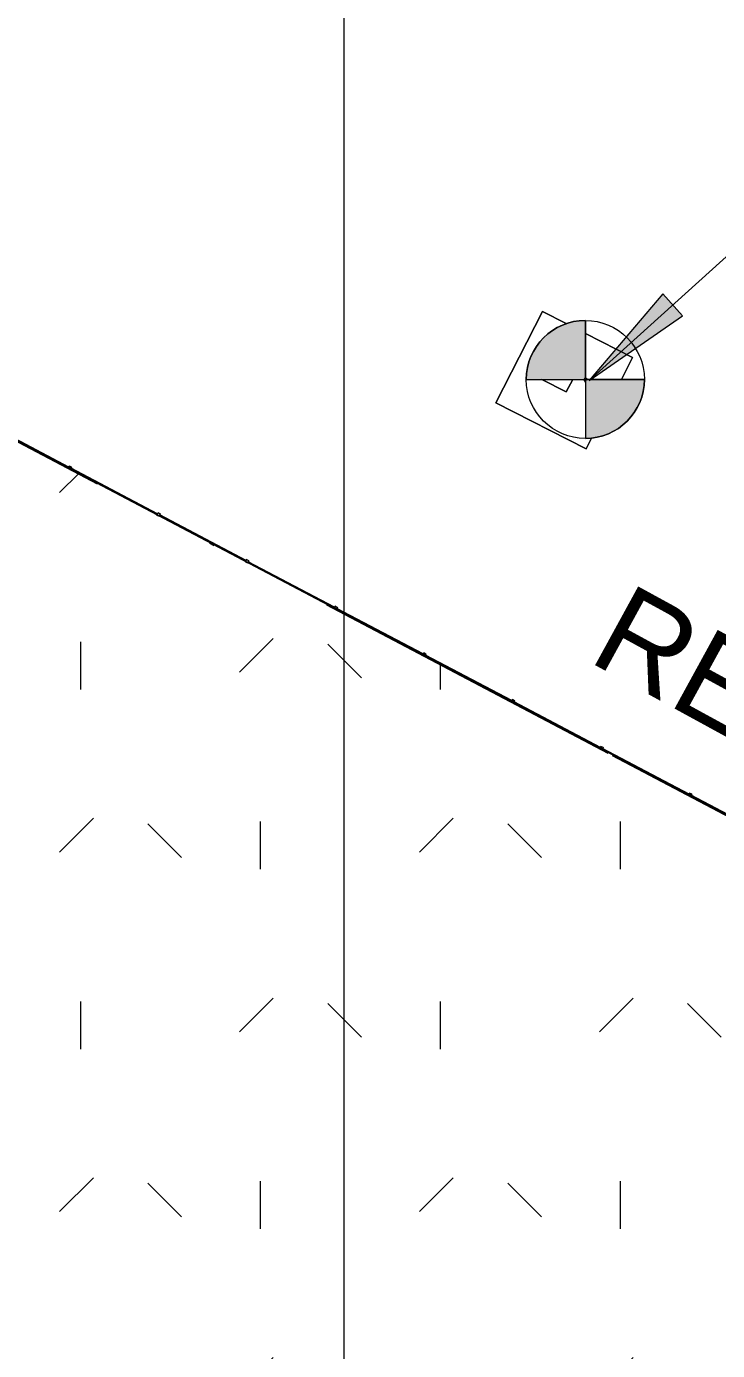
# Model space of a CAD drawing. Header units: metres. Extents: x -207 to 292, y -187 to 169.
# Drawn here: x -6.59 to 7.2, y 82.7 to 109.16 of the extents above; entities that cross this region are included whole.
import ezdxf

# ---------------------------------------------------------------- set-up
doc = ezdxf.new("R2010")
doc.units = ezdxf.units.M
doc.linetypes.add('IMPORT-IMPORT-LÍMITE2 _2_', pattern=[36.83, 6.35, -2.54, 0, -2.54, 25.4, 0, 0, 0])
for name, color, linetype, lineweight in [('A-DETL-GENF', 7, 'Continuous', 9), ('A-DETL-THIN', 7, 'Continuous', 9), ('A-FLOR', 7, 'Continuous', 9), ('A-GLAZ-CWMG', 7, 'Continuous', 9), ('ACHURADO', 7, 'Continuous', 9), ('C-TOPO', 7, 'Continuous', 9), ('G-ANNO-TEXT', 7, 'Continuous', 9), ('grilla', 7, 'Continuous', 9), ('linea propiedad', 7, 'IMPORT-IMPORT-LÍMITE2 _2_', 35), ('P-PIPE', 7, 'Continuous', 9), ('P-PIPE-CNTR', 7, 'Continuous', 9)]:
    doc.layers.add(name, color=color, linetype=linetype, lineweight=lineweight)
doc.layers.add('PR10-ARQ-PL-001-Emplazamiento-C-1_dwg', color=7, linetype='Continuous', lineweight=9, true_color=0x767676)
doc.layers.add('TEXTO', color=5, linetype='Continuous', lineweight=9, true_color=0x0000ff)
doc.styles.add('Arial', font='arial.ttf', dxfattribs={"height": 1.792988})

# ---------------------------------------------------------------- blocks, each defined once
blk = doc.blocks.new('M_Elbow - Generic - Standard-2116966-PLANTA EMPLAZAMIENTO ACTUALIZADO')
at = {"layer": 'P-PIPE'}
blk.add_line((4.601, 102.104), (4.604, 102.111), dxfattribs=at)
at = {"layer": 'P-PIPE', "flags": 128}
for points in [[(4.55, 102.078), (4.55, 102.078), (4.55, 102.078), (4.55, 102.078), (4.55, 102.078), (4.551, 102.078), (4.551, 102.078), (4.551, 102.078), (4.551, 102.077), (4.552, 102.077), (4.552, 102.077), (4.553, 102.077), (4.553, 102.076), (4.554, 102.076), (4.555, 102.076), (4.555, 102.076), (4.556, 102.075), (4.557, 102.075), (4.557, 102.074), (4.558, 102.074), (4.559, 102.074), (4.56, 102.073), (4.561, 102.073), (4.562, 102.072), (4.563, 102.072), (4.564, 102.071), (4.565, 102.071)], [(4.604, 102.111), (4.603, 102.112), (4.602, 102.112), (4.601, 102.113), (4.599, 102.114), (4.598, 102.114), (4.597, 102.115), (4.596, 102.115), (4.595, 102.116), (4.594, 102.116), (4.593, 102.117), (4.592, 102.118), (4.59, 102.118), (4.589, 102.119), (4.588, 102.119), (4.587, 102.12), (4.586, 102.12), (4.586, 102.121), (4.585, 102.121), (4.584, 102.122), (4.583, 102.122), (4.582, 102.122), (4.581, 102.123), (4.581, 102.123), (4.58, 102.124), (4.579, 102.124), (4.579, 102.124), (4.578, 102.124), (4.577, 102.125), (4.577, 102.125), (4.576, 102.125), (4.576, 102.125), (4.576, 102.126), (4.575, 102.126), (4.575, 102.126), (4.575, 102.126), (4.575, 102.126), (4.575, 102.126), (4.575, 102.126), (4.574, 102.126)]]:
    blk.add_lwpolyline(points, dxfattribs=at)
at = {"layer": 'P-PIPE'}
for start, end in [(168, 273), (3, 78)]:
    blk.add_arc((4.562, 102.102), 0.027, start, end, dxfattribs=at)
blk = doc.blocks.new('YADRAN_LASQUEMAS_ARQ_MO_006_E02_rvt-1-PLANTA EMPLAZAMIENTO ACTUALIZADO')
at = {"layer": 'A-FLOR'}
for p, q in [((2.778, 101.637), (3.708, 103.462)), ((3.708, 103.462), (2.778, 101.637)), ((3.708, 103.462), (4.184, 103.219)), ((4.184, 103.219), (3.708, 103.462)), ((4.565, 103.025), (5.509, 102.544)), ((5.509, 102.544), (4.565, 103.025)), ((5.509, 102.544), (5.286, 102.104)), ((5.286, 102.104), (5.509, 102.544)), ((3.694, 102.104), (4.184, 101.855)), ((4.184, 101.855), (3.694, 102.104)), ((4.184, 101.855), (3.694, 102.104)), ((3.694, 102.104), (4.184, 101.855)), ((4.184, 101.855), (4.312, 102.104)), ((4.312, 102.104), (4.184, 101.855)), ((4.312, 102.104), (4.184, 101.855)), ((4.184, 101.855), (4.312, 102.104)), ((4.58, 100.719), (2.778, 101.637)), ((2.778, 101.637), (4.58, 100.719)), ((4.688, 100.932), (4.58, 100.719)), ((4.58, 100.719), (4.688, 100.932))]:
    blk.add_line(p, q, dxfattribs=at)
at = {"layer": 'P-PIPE'}
for p, q in [((4.603, 102.109), (4.6, 102.103)), ((4.603, 102.109), (4.6, 102.103)), ((4.613, 102.104), (4.603, 102.109))]:
    blk.add_line(p, q, dxfattribs=at)
at = {"layer": 'P-PIPE', "color": 96, "true_color": 0x007f00}
for centre, radius, start, end in [((4.562, 102.102), 0.025, 180, 270), ((4.562, 102.102), 0.025, 95.7204, 156.7288), ((4.562, 102.09), 0.0125, 90, 270), ((4.562, 102.102), 0.025, 8.1226, 80.5718), ((4.562, 102.102), 0.025, 294.1435, 353.4073)]:
    blk.add_arc(centre, radius, start, end, dxfattribs=at)
at = {"layer": 'P-PIPE-CNTR'}
for p, q in [((4.512, 102.102), (4.57, 102.102)), ((4.562, 102.052), (4.562, 102.111))]:
    blk.add_line(p, q, dxfattribs=at)
at = {"layer": 'P-PIPE', "lineweight": 9}
blk.add_blockref('M_Elbow - Generic - Standard-2116966-PLANTA EMPLAZAMIENTO ACTUALIZADO', (0, 0), dxfattribs=at)
blk = doc.blocks.new('PR10-ARQ-PL-001-Emplazamiento-C-1_dwg_Circular Mullion - 5mm-517344-PLANTA EMPLAZAMIENTO-674655-PLANTA EMPLAZAMIENTO ACTUALIZADO')
at = {"layer": 'A-GLAZ-CWMG', "flags": 128}
for points in [[(-84.442, 139.656), (-83.711, 141.464), (-83.713, 141.465), (-83.716, 141.466), (-84.446, 139.658), (-84.444, 139.657)], [(-84.444, 139.657), (-83.713, 141.465)]]:
    blk.add_lwpolyline(points, close=True, dxfattribs=at)
blk = doc.blocks.new('PR10-ARQ-PL-001-Emplazamiento-C-1_dwg_Rectangular Mullion - 50 x 50 mm-517346-PLANTA EMPLAZAMIENTO-674657-PLANTA EMPLAZAMIENTO ACTUALIZADO')
at = {"layer": 'A-GLAZ-CWMG', "flags": 128}
blk.add_lwpolyline([(0.025, 0.025), (-0.025, 0.025), (-0.025, -0.025), (0.025, -0.025)], close=True, dxfattribs=at)
blk = doc.blocks.new('PR10-ARQ-PL-001-Emplazamiento-C-1_dwg_Rectangular Mullion - 50 x 50 mm-517357-PLANTA EMPLAZAMIENTO-674659-PLANTA EMPLAZAMIENTO ACTUALIZADO')
at = {"layer": 'A-GLAZ-CWMG', "flags": 128}
blk.add_lwpolyline([(0.025, 0.025), (0.025, -0.025), (-0.025, -0.025), (-0.025, 0.025)], close=True, dxfattribs=at)
blk = doc.blocks.new('PR10-ARQ-PL-001-Emplazamiento-C-1_dwg-674643-PLANTA EMPLAZAMIENTO ACTUALIZADO')
at = {"layer": 'ACHURADO'}
h = blk.add_hatch(dxfattribs=at)
h.set_pattern_fill('FP_1', color=256, style=0, pattern_type=2)
h.set_pattern_definition([(90, (-655750.258, -5498481.082), (-3.592, 3.592), [0.9525, -6.232]), (45, (-655750.258, -5498481.082), (-3.5921024484, 3.5921024484), [0.9525, -4.127]), (135, (-655750.258, -5498481.082), (-3.5921024484, -3.5921024484), [0.9525, -4.127])])
h.paths.add_polyline_path([(-161.771, -49.779), (-127.862, -43.679), (-120.948, -28.309), (-111.803, -11.418), (-104.331, 0.453), (-97.266, 16.755), (-92.284, 29.861), (-84.153, 48.383), (-83.895, 48.922), (-83.576, 49.56), (-83.246, 50.193), (-82.906, 50.82), (-82.555, 51.442), (-82.193, 52.057), (-81.821, 52.666), (-81.047, 53.865), (-80.645, 54.455), (-80.233, 55.037), (-79.811, 55.613), (-79.38, 56.182), (-75.091, 62.133), (-74.617, 62.76), (-74.134, 63.38), (-73.641, 63.992), (-73.138, 64.596), (-72.625, 65.192), (-72.103, 65.779), (-71.572, 66.359), (-70.664, 67.305), (-70.482, 67.491), (-69.923, 68.045), (-69.356, 68.589), (-68.78, 69.124), (-68.196, 69.65), (-67.003, 70.673), (-66.394, 71.17), (-65.778, 71.658), (-65.153, 72.136), (-64.522, 72.603), (-63.882, 73.061), (-63.236, 73.508), (-62.583, 73.945), (-61.922, 74.371), (-61.255, 74.787), (-60.582, 75.192), (-59.902, 75.586), (-59.306, 75.883), (-58.704, 76.167), (-58.097, 76.441), (-57.486, 76.702), (-56.869, 76.952), (-56.247, 77.19), (-55.621, 77.416), (-54.991, 77.63), (-54.357, 77.832), (-53.077, 78.199), (-52.433, 78.364), (-51.785, 78.517), (-51.134, 78.658), (-50.481, 78.785), (-49.826, 78.901), (-49.168, 79.003), (-48.509, 79.093), (-47.848, 79.171), (-47.185, 79.236), (-45.858, 79.327), (-45.193, 79.354), (-44.527, 79.367), (-43.862, 79.368), (-43.196, 79.357), (-42.531, 79.332), (-41.867, 79.295), (-41.203, 79.245), (-40.54, 79.183), (-39.879, 79.108), (-39.219, 79.02), (-38.562, 78.919), (-37.906, 78.806), (-37.252, 78.68), (-36.601, 78.542), (-35.953, 78.392), (-35.308, 78.229), (-34.666, 78.053), (47.551, 57.663), (47.81, 57.578), (48.073, 57.505), (48.338, 57.445), (48.607, 57.396), (48.877, 57.361), (49.148, 57.338), (49.421, 57.327), (49.693, 57.329), (49.966, 57.344), (50.237, 57.372), (50.506, 57.412), (50.774, 57.464), (51.038, 57.529), (51.3, 57.606), (51.811, 57.797), (52.059, 57.909), (52.301, 58.033), (52.538, 58.169), (52.768, 58.315), (52.991, 58.471), (53.207, 58.638), (53.414, 58.815), (53.614, 59.001), (53.804, 59.196), (53.985, 59.4), (54.156, 59.612), (54.318, 59.831), (54.469, 60.058), (54.609, 60.292), (54.738, 60.532), (54.856, 60.778), (54.962, 61.028), (55.057, 61.284), (55.14, 61.544), (55.21, 61.807), (55.269, 62.073), (55.314, 62.342), (55.348, 62.613), (55.368, 62.884), (55.486, 68.004), (-83.704, 141.488), (-151.221, -23.933)])
h.paths.add_polyline_path([(-98.109, 19.735), (-100.027, 20.525), (-97.678, 26.227), (-95.761, 25.431), (-97.988, 20.027)])
h.paths.add_polyline_path([(-94.264, 28.288), (-97.543, 29.64), (-95.193, 35.341), (-91.917, 33.984), (-94.257, 28.306)])
h.paths.add_polyline_path([(-88.37, 41.33), (-91.648, 42.682), (-89.298, 48.383), (-86.02, 47.032), (-88.359, 41.356)])
h.paths.add_polyline_path([(-107.511, 62.681), (-109.81, 61.362), (-111.554, 61.194), (-112.168, 61.108), (-111.143, 62.121), (-109.024, 62.933)])
h.paths.add_polyline_path([(-107.511, 62.681), (-104.877, 62.965), (-103.986, 62.697), (-104.876, 62.403)])
h.paths.add_polyline_path([(-106.042, 59.476), (-106.66, 60.171), (-107.511, 62.681), (-106.15, 60.408)])
h.paths.add_polyline_path([(-97.117, 62.944), (-99.416, 61.625), (-101.16, 61.457), (-101.774, 61.371), (-100.749, 62.384), (-98.63, 63.196)])
h.paths.add_polyline_path([(-95.648, 59.739), (-96.266, 60.434), (-97.117, 62.944), (-95.756, 60.671)])
h.paths.add_polyline_path([(-94.482, 62.666), (-97.117, 62.944), (-94.483, 63.228), (-93.592, 62.96)])
h.paths.add_polyline_path([(-104.12, 64.725), (-104.103, 64.74), (-104.082, 64.735)])
h.paths.add_polyline_path([(-103.959, 75.174), (-101.325, 75.458), (-100.433, 75.19), (-101.324, 74.896)])
h.paths.add_polyline_path([(-108.615, 73.601), (-107.591, 74.613), (-105.472, 75.426), (-103.959, 75.174), (-106.258, 73.855), (-108.002, 73.687)])
h.paths.add_polyline_path([(-100.567, 77.218), (-100.55, 77.233), (-100.53, 77.228)])
at = {"layer": 'C-TOPO', "flags": 128}
for points in [[(-20.336, 108.033), (-17.774, 106.681), (-17.033, 106.29), (-16.283, 105.894), (-15.899, 105.691), (-15.66, 105.565), (-15.01, 105.222), (-11.812, 103.534), (-10.424, 102.801), (-9.664, 102.399), (-7.758, 101.393), (-6.752, 100.862), (-6.434, 100.694), (-6.179, 100.56), (2.492, 95.982), (3.494, 95.453), (8.453, 92.835)], [(8.453, 92.835), (3.494, 95.453), (2.492, 95.982), (-6.179, 100.56), (-6.434, 100.694), (-6.752, 100.862), (-7.758, 101.393), (-9.664, 102.399), (-10.424, 102.801), (-11.812, 103.534), (-15.01, 105.222), (-15.66, 105.565), (-15.899, 105.691), (-16.283, 105.894), (-17.033, 106.29), (-17.774, 106.681), (-20.336, 108.033)]]:
    blk.add_lwpolyline(points, dxfattribs=at)
at = {"layer": 'grilla'}
blk.add_line((-0.258, 166.258), (-0.258, -186.737), dxfattribs=at)
at = {"layer": 'linea propiedad', "flags": 128}
blk.add_lwpolyline([(143.795, -0.255), (151.813, 17.148), (-83.704, 141.488), (-161.771, -49.779), (-137.14, -85.351), (-83.167, -127.74), (-59.701, -140.481)], dxfattribs=at)
for p, rotation in [((-154.981, 31.432), 264.1728744364909), ((-154.981, 31.432), 264.1728744364909), ((-154.981, 31.432), 264.1728744364909), ((-153.212, 30.499), 264.1728744364902), ((-153.212, 30.499), 264.1728744364902), ((-153.212, 30.499), 264.1728744364902), ((-151.444, 29.565), 264.1728744364907), ((-151.444, 29.565), 264.1728744364905), ((-151.444, 29.565), 264.1728744364907), ((-149.675, 28.631), 264.17287443649), ((-149.675, 28.631), 264.1728744364902), ((-149.675, 28.631), 264.17287443649), ((-147.906, 27.698), 264.1728744364906), ((-147.906, 27.698), 264.1728744364907), ((-147.906, 27.698), 264.1728744364906), ((-146.138, 26.764), 264.1728744364902), ((-146.138, 26.764), 264.1728744364902), ((-146.138, 26.764), 264.1728744364902), ((-144.369, 25.831), 264.1728744364906), ((-144.369, 25.831), 264.1728744364907), ((-144.369, 25.831), 264.1728744364907), ((-142.6, 24.897), 264.1728744364902), ((-142.6, 24.897), 264.1728744364902), ((-142.6, 24.897), 264.1728744364902), ((-140.831, 23.963), 264.1728744364906), ((-140.831, 23.963), 264.1728744364906), ((-140.831, 23.963), 264.1728744364906)]:
    blk.add_blockref('PR10-ARQ-PL-001-Emplazamiento-C-1_dwg_Circular Mullion - 5mm-517344-PLANTA EMPLAZAMIENTO-674655-PLANTA EMPLAZAMIENTO ACTUALIZADO', p, dxfattribs=dict(rotation=rotation))
at = {"extrusion": (0, 0, -1), "rotation": 27.82712556350956}
for name, p in [('PR10-ARQ-PL-001-Emplazamiento-C-1_dwg_Rectangular Mullion - 50 x 50 mm-517346-PLANTA EMPLAZAMIENTO-674657-PLANTA EMPLAZAMIENTO ACTUALIZADO', (5.726, 100.339)), ('PR10-ARQ-PL-001-Emplazamiento-C-1_dwg_Rectangular Mullion - 50 x 50 mm-517357-PLANTA EMPLAZAMIENTO-674659-PLANTA EMPLAZAMIENTO ACTUALIZADO', (5.726, 100.339)), ('PR10-ARQ-PL-001-Emplazamiento-C-1_dwg_Rectangular Mullion - 50 x 50 mm-517346-PLANTA EMPLAZAMIENTO-674657-PLANTA EMPLAZAMIENTO ACTUALIZADO', (3.957, 99.405)), ('PR10-ARQ-PL-001-Emplazamiento-C-1_dwg_Rectangular Mullion - 50 x 50 mm-517357-PLANTA EMPLAZAMIENTO-674659-PLANTA EMPLAZAMIENTO ACTUALIZADO', (3.957, 99.405)), ('PR10-ARQ-PL-001-Emplazamiento-C-1_dwg_Rectangular Mullion - 50 x 50 mm-517346-PLANTA EMPLAZAMIENTO-674657-PLANTA EMPLAZAMIENTO ACTUALIZADO', (2.188, 98.472)), ('PR10-ARQ-PL-001-Emplazamiento-C-1_dwg_Rectangular Mullion - 50 x 50 mm-517357-PLANTA EMPLAZAMIENTO-674659-PLANTA EMPLAZAMIENTO ACTUALIZADO', (2.188, 98.472)), ('PR10-ARQ-PL-001-Emplazamiento-C-1_dwg_Rectangular Mullion - 50 x 50 mm-517346-PLANTA EMPLAZAMIENTO-674657-PLANTA EMPLAZAMIENTO ACTUALIZADO', (0.42, 97.538)), ('PR10-ARQ-PL-001-Emplazamiento-C-1_dwg_Rectangular Mullion - 50 x 50 mm-517357-PLANTA EMPLAZAMIENTO-674659-PLANTA EMPLAZAMIENTO ACTUALIZADO', (0.42, 97.538)), ('PR10-ARQ-PL-001-Emplazamiento-C-1_dwg_Rectangular Mullion - 50 x 50 mm-517346-PLANTA EMPLAZAMIENTO-674657-PLANTA EMPLAZAMIENTO ACTUALIZADO', (-1.349, 96.604)), ('PR10-ARQ-PL-001-Emplazamiento-C-1_dwg_Rectangular Mullion - 50 x 50 mm-517357-PLANTA EMPLAZAMIENTO-674659-PLANTA EMPLAZAMIENTO ACTUALIZADO', (-1.349, 96.604)), ('PR10-ARQ-PL-001-Emplazamiento-C-1_dwg_Rectangular Mullion - 50 x 50 mm-517346-PLANTA EMPLAZAMIENTO-674657-PLANTA EMPLAZAMIENTO ACTUALIZADO', (-3.118, 95.671)), ('PR10-ARQ-PL-001-Emplazamiento-C-1_dwg_Rectangular Mullion - 50 x 50 mm-517357-PLANTA EMPLAZAMIENTO-674659-PLANTA EMPLAZAMIENTO ACTUALIZADO', (-3.118, 95.671)), ('PR10-ARQ-PL-001-Emplazamiento-C-1_dwg_Rectangular Mullion - 50 x 50 mm-517346-PLANTA EMPLAZAMIENTO-674657-PLANTA EMPLAZAMIENTO ACTUALIZADO', (-4.887, 94.737)), ('PR10-ARQ-PL-001-Emplazamiento-C-1_dwg_Rectangular Mullion - 50 x 50 mm-517357-PLANTA EMPLAZAMIENTO-674659-PLANTA EMPLAZAMIENTO ACTUALIZADO', (-4.887, 94.737)), ('PR10-ARQ-PL-001-Emplazamiento-C-1_dwg_Rectangular Mullion - 50 x 50 mm-517346-PLANTA EMPLAZAMIENTO-674657-PLANTA EMPLAZAMIENTO ACTUALIZADO', (-6.655, 93.803)), ('PR10-ARQ-PL-001-Emplazamiento-C-1_dwg_Rectangular Mullion - 50 x 50 mm-517357-PLANTA EMPLAZAMIENTO-674659-PLANTA EMPLAZAMIENTO ACTUALIZADO', (-6.655, 93.803))]:
    blk.add_blockref(name, p, dxfattribs=at)
at = {"layer": 'TEXTO', "insert": (5.44, 98.066), "char_height": 1.79299, "width": 24.69657, "attachment_point": 1, "rotation": 331.3172, "line_spacing_factor": 0.941778, "style": 'Arial'}
blk.add_mtext('REJA LIMITE ZONA', dxfattribs=at)
blk = doc.blocks.new('Circular Mullion - 5mm-517344-PLANTA EMPLAZAMIENTO ACTUALIZADO')
at = {"layer": 'A-GLAZ-CWMG'}
for p, q in [((-83.716, 141.466), (-84.446, 139.658)), ((-84.444, 139.657), (-83.713, 141.465)), ((-83.713, 141.465), (-84.444, 139.657)), ((-84.442, 139.656), (-83.711, 141.464)), ((-83.713, 141.465), (-83.716, 141.466)), ((-83.711, 141.464), (-83.713, 141.465)), ((-84.446, 139.658), (-84.444, 139.657)), ((-84.444, 139.657), (-84.442, 139.656))]:
    blk.add_line(p, q, dxfattribs=at)
blk = doc.blocks.new('Rectangular Mullion - 50 x 50 mm-517346-PLANTA EMPLAZAMIENTO ACTUALIZADO')
at = {"layer": 'A-GLAZ-CWMG'}
for p, q in [((0.025, 0.025), (-0.025, 0.025)), ((-0.025, 0.025), (-0.025, -0.025)), ((0.025, -0.025), (0.025, 0.025)), ((-0.025, -0.025), (0.025, -0.025))]:
    blk.add_line(p, q, dxfattribs=at)
blk = doc.blocks.new('Rectangular Mullion - 50 x 50 mm-517357-PLANTA EMPLAZAMIENTO ACTUALIZADO')
at = {"layer": 'A-GLAZ-CWMG'}
for p, q in [((-0.025, -0.025), (-0.025, 0.025)), ((-0.025, 0.025), (0.025, 0.025)), ((0.025, 0.025), (0.025, -0.025)), ((0.025, -0.025), (-0.025, -0.025))]:
    blk.add_line(p, q, dxfattribs=at)

msp = doc.modelspace()

# ---------------------------------------------------------------- hatches: boundary and pattern name
at = {"layer": 'A-DETL-GENF', "true_color": 0xff0000}
for points in [[(3.386, 102.104), (4.565, 102.104), (4.565, 103.283), (4.449, 103.278), (4.335, 103.261), (4.223, 103.233), (4.114, 103.194), (4.009, 103.144), (3.91, 103.085), (3.817, 103.016), (3.731, 102.938), (3.654, 102.852), (3.585, 102.759), (3.525, 102.66), (3.476, 102.556), (3.437, 102.447), (3.409, 102.334), (3.392, 102.22)], [(4.565, 100.926), (4.68, 100.931), (4.795, 100.948), (4.907, 100.976), (5.016, 101.015), (5.121, 101.065), (5.22, 101.124), (5.313, 101.193), (5.398, 101.271), (5.476, 101.357), (5.545, 101.449), (5.605, 101.549), (5.654, 101.653), (5.693, 101.762), (5.721, 101.874), (5.738, 101.989), (5.744, 102.104), (4.565, 102.104)]]:
    msp.add_hatch(color=1, dxfattribs=at).paths.add_polyline_path(points)
at = {"layer": 'G-ANNO-TEXT', "true_color": 0xff0000}
msp.add_hatch(color=1, dxfattribs=at).paths.add_polyline_path([(4.639, 102.085), (6.507, 103.374), (6.109, 103.814)])

# ---------------------------------------------------------------- linework, layer by layer
at = {"layer": 'A-DETL-THIN'}
for p, q in [((4.565, 102.104), (4.565, 103.283)), ((4.565, 103.283), (4.565, 100.926)), ((3.386, 102.104), (4.565, 102.104)), ((3.386, 102.104), (5.744, 102.104)), ((5.744, 102.104), (4.565, 102.104)), ((4.565, 102.104), (4.565, 100.926))]:
    msp.add_line(p, q, dxfattribs=at)
msp.add_circle((4.565, 102.104), 1.179, dxfattribs=at)
for start, end in [(90, 180), (270, 360)]:
    msp.add_arc((4.565, 102.104), 1.179, start, end, dxfattribs=at)
at = {"layer": 'C-TOPO'}
for p, q in [((-6.752, 100.862), (-6.434, 100.694)), ((-6.434, 100.694), (-6.752, 100.862)), ((-6.434, 100.694), (-6.179, 100.56)), ((-6.179, 100.56), (-6.434, 100.694)), ((-6.179, 100.56), (2.492, 95.982)), ((2.492, 95.982), (-6.179, 100.56)), ((2.492, 95.982), (3.494, 95.453)), ((3.494, 95.453), (2.492, 95.982)), ((3.494, 95.453), (8.453, 92.835)), ((8.453, 92.835), (3.494, 95.453))]:
    msp.add_line(p, q, dxfattribs=at)
at = {"layer": 'G-ANNO-TEXT', "color": 1, "true_color": 0xff0000}
for p, q in [((4.639, 102.085), (21.687, 117.491)), ((6.109, 103.814), (4.639, 102.085)), ((6.507, 103.374), (6.109, 103.814)), ((4.639, 102.085), (6.507, 103.374))]:
    msp.add_line(p, q, dxfattribs=at)

# ---------------------------------------------------------------- block references
at = {"lineweight": 5}
msp.add_blockref('YADRAN_LASQUEMAS_ARQ_MO_006_E02_rvt-1-PLANTA EMPLAZAMIENTO ACTUALIZADO', (0, 0), dxfattribs=at)
at = {"layer": 'A-GLAZ-CWMG'}
for p, rotation in [((-154.981, 31.432), 264.1728744364909), ((-154.981, 31.432), 264.1728744364909), ((-154.981, 31.432), 264.1728744364909), ((-153.212, 30.499), 264.1728744364902), ((-153.212, 30.499), 264.1728744364902), ((-153.212, 30.499), 264.1728744364902), ((-151.444, 29.565), 264.1728744364907), ((-151.444, 29.565), 264.1728744364905), ((-151.444, 29.565), 264.1728744364907), ((-149.675, 28.631), 264.17287443649), ((-149.675, 28.631), 264.1728744364902), ((-149.675, 28.631), 264.17287443649), ((-147.906, 27.698), 264.1728744364906), ((-147.906, 27.698), 264.1728744364907), ((-147.906, 27.698), 264.1728744364906), ((-146.138, 26.764), 264.1728744364902), ((-146.138, 26.764), 264.1728744364902), ((-146.138, 26.764), 264.1728744364902), ((-144.369, 25.831), 264.1728744364906), ((-144.369, 25.831), 264.1728744364907), ((-144.369, 25.831), 264.1728744364907), ((-142.6, 24.897), 264.1728744364902), ((-142.6, 24.897), 264.1728744364902), ((-142.6, 24.897), 264.1728744364902), ((-140.831, 23.963), 264.1728744364906), ((-140.831, 23.963), 264.1728744364906), ((-140.831, 23.963), 264.1728744364906)]:
    msp.add_blockref('Circular Mullion - 5mm-517344-PLANTA EMPLAZAMIENTO ACTUALIZADO', p, dxfattribs=dict(at, rotation=rotation))
at = {"layer": 'A-GLAZ-CWMG', "extrusion": (0, 0, -1), "rotation": 27.82712556350956}
for name, p in [('Rectangular Mullion - 50 x 50 mm-517346-PLANTA EMPLAZAMIENTO ACTUALIZADO', (5.726, 100.339)), ('Rectangular Mullion - 50 x 50 mm-517357-PLANTA EMPLAZAMIENTO ACTUALIZADO', (5.726, 100.339)), ('Rectangular Mullion - 50 x 50 mm-517346-PLANTA EMPLAZAMIENTO ACTUALIZADO', (3.957, 99.405)), ('Rectangular Mullion - 50 x 50 mm-517357-PLANTA EMPLAZAMIENTO ACTUALIZADO', (3.957, 99.405)), ('Rectangular Mullion - 50 x 50 mm-517346-PLANTA EMPLAZAMIENTO ACTUALIZADO', (2.188, 98.472)), ('Rectangular Mullion - 50 x 50 mm-517357-PLANTA EMPLAZAMIENTO ACTUALIZADO', (2.188, 98.472)), ('Rectangular Mullion - 50 x 50 mm-517346-PLANTA EMPLAZAMIENTO ACTUALIZADO', (0.42, 97.538)), ('Rectangular Mullion - 50 x 50 mm-517357-PLANTA EMPLAZAMIENTO ACTUALIZADO', (0.42, 97.538)), ('Rectangular Mullion - 50 x 50 mm-517346-PLANTA EMPLAZAMIENTO ACTUALIZADO', (-1.349, 96.604)), ('Rectangular Mullion - 50 x 50 mm-517357-PLANTA EMPLAZAMIENTO ACTUALIZADO', (-1.349, 96.604)), ('Rectangular Mullion - 50 x 50 mm-517346-PLANTA EMPLAZAMIENTO ACTUALIZADO', (-3.118, 95.671)), ('Rectangular Mullion - 50 x 50 mm-517357-PLANTA EMPLAZAMIENTO ACTUALIZADO', (-3.118, 95.671)), ('Rectangular Mullion - 50 x 50 mm-517346-PLANTA EMPLAZAMIENTO ACTUALIZADO', (-4.887, 94.737)), ('Rectangular Mullion - 50 x 50 mm-517357-PLANTA EMPLAZAMIENTO ACTUALIZADO', (-4.887, 94.737)), ('Rectangular Mullion - 50 x 50 mm-517346-PLANTA EMPLAZAMIENTO ACTUALIZADO', (-6.655, 93.803)), ('Rectangular Mullion - 50 x 50 mm-517357-PLANTA EMPLAZAMIENTO ACTUALIZADO', (-6.655, 93.803))]:
    msp.add_blockref(name, p, dxfattribs=at)
at = {"layer": 'PR10-ARQ-PL-001-Emplazamiento-C-1_dwg', "color": 7}
msp.add_blockref('PR10-ARQ-PL-001-Emplazamiento-C-1_dwg-674643-PLANTA EMPLAZAMIENTO ACTUALIZADO', (0, 0), dxfattribs=at)

doc.saveas('drawing.dxf')
